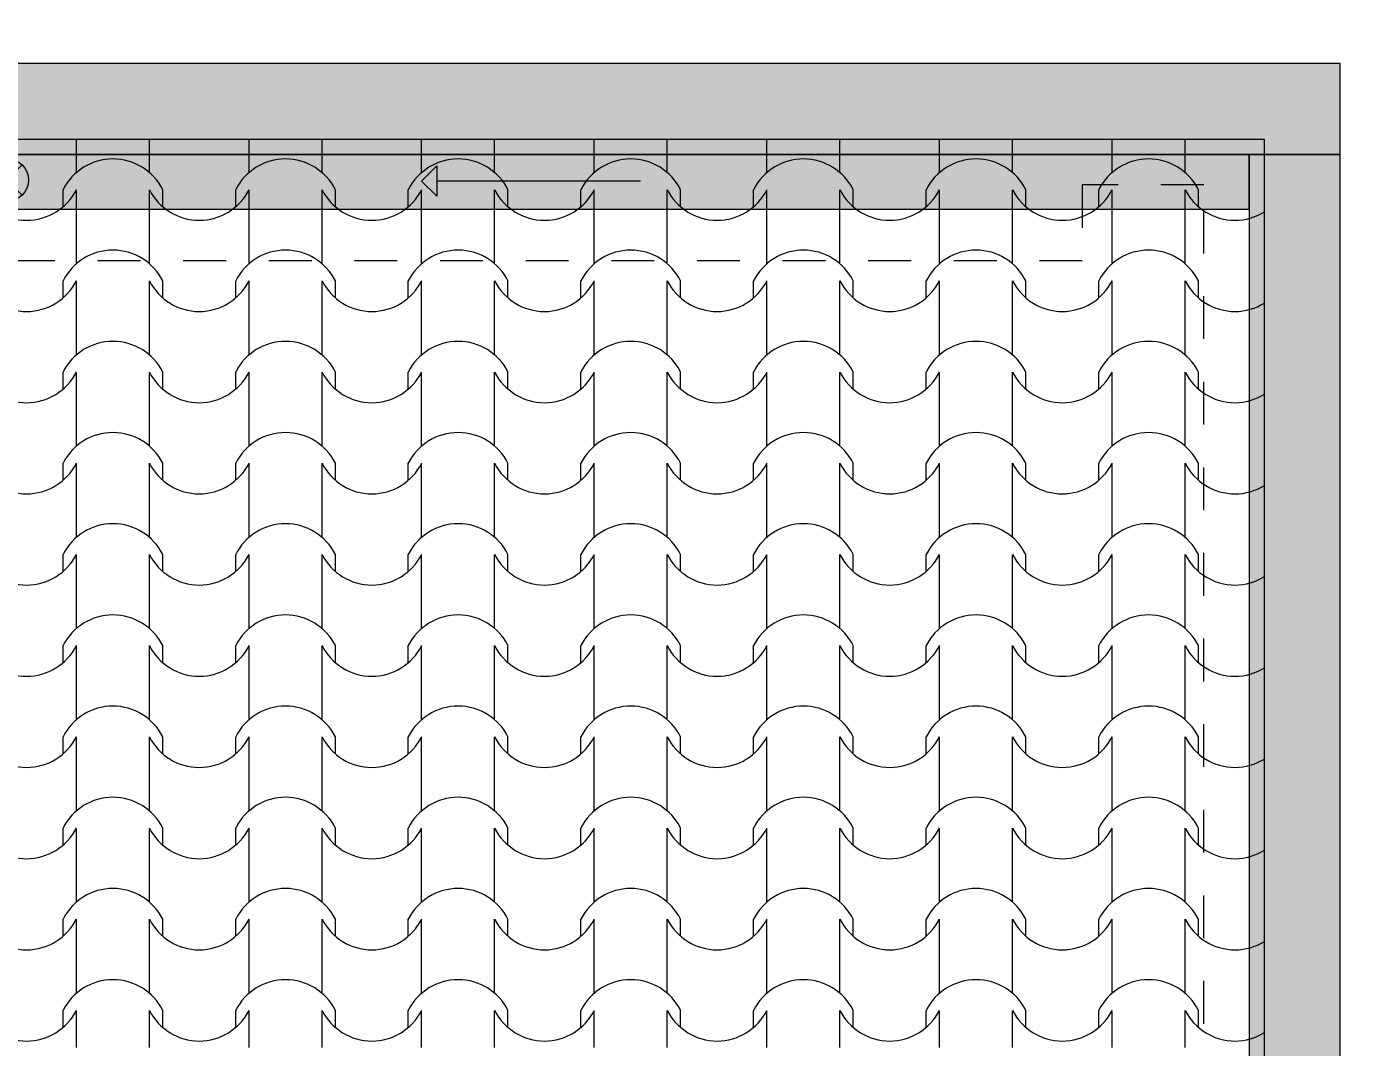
# Model space of a CAD drawing. Header units: feet. Extents: x 2791058 to 2855058, y -67651 to -26651.
# Drawn here: x 2831338 to 2835722, y -41152 to -37786 of the extents above; entities that cross this region are included whole.
import ezdxf

# ---------------------------------------------------------------- set-up
doc = ezdxf.new("R2010")
doc.units = ezdxf.units.FT
doc.header["$MEASUREMENT"] = 0
doc.linetypes.add('Dashed', pattern=[282.222223, 141.111112, -141.111112])
for name, color, linetype in [('Columns', 7, 'Continuous'), ('Dimensioning - General', 7, 'Continuous'), ('Exterior walls', 7, 'Continuous'), ('Shell - Roof', 7, 'Continuous')]:
    doc.layers.add(name, color=color, linetype=linetype)
for name, color, linetype, lineweight in [('Columns_Pen_No__1', 7, 'Continuous', 0), ('Dimensioning - General_Pen_No__1', 7, 'Continuous', 0), ('Exterior walls_Pen_No__1', 7, 'Continuous', 0), ('Model Unit - Zone_Pen_No__101', 252, 'Continuous', 0), ('Shell - Roof_Pen_No__1', 7, 'Continuous', 0), ('Shell - Roof_Pen_No__21', 7, 'Continuous', 0), ('Structural - Bearing_Pen_No__1', 7, 'Continuous', 0), ('Structural - Bearing_Pen_No__13', 54, 'Continuous', 0)]:
    doc.layers.add(name, color=color, linetype=linetype, lineweight=lineweight)
doc.layers.add('Exterior walls_Pen_No__85', color=7, linetype='Continuous', lineweight=0, true_color=0x80c2ff)
doc.layers.add('Structural - Bearing_Pen_No__82', color=7, linetype='Continuous', lineweight=0, true_color=0xaaaaaa)
doc.styles.add('GENERATED_STYLE_2', font='arial.ttf')
doc.dimstyles.new('GENERATED_STYLE__1', dxfattribs={"dimtxt": 250, "dimasz": 190, "dimexe": 0.18, "dimexo": 3, "dimgap": 0.09, "dimtad": 1, "dimlfac": 0.001, "dimzin": 0, "dimdsep": 46, "dimtxsty": 'GENERATED_STYLE_2', "dimblk": 'ARROWHEAD_2', "dimblk1": 'ARROWHEAD_2', "dimblk2": 'ARROWHEAD_2', "dimcen": 0.09, "dimclrd": 7, "dimclre": 7, "dimclrt": 7, "dimadec": 0, "dimazin": 0, "dimtfac": 1, "dimtdec": 4, "dimtmove": 0, "dimatfit": 3, "dimfxl": 1, "dimtolj": 1, "dimtzin": 0, "dimarcsym": 0})

# ---------------------------------------------------------------- blocks, each defined once
blk = doc.blocks.new('*X5', base_point=(2247653.8, -76425))
at = {"layer": 'Structural - Bearing_Pen_No__82', "color": 253, "linetype": 'Continuous', "lineweight": 0, "true_color": 0xaaaaaa}
for p, q in [((2831502.7, -38267.3), (2831502.7, -38158.5)), ((2831743.2, -38267.3), (2831743.2, -38158.5)), ((2832071.7, -38267.3), (2832071.7, -38158.5)), ((2832312.2, -38267.3), (2832312.2, -38158.5)), ((2832640.6, -38267.3), (2832640.6, -38158.5)), ((2832881.1, -38267.3), (2832881.1, -38158.5)), ((2833209.6, -38267.3), (2833209.6, -38158.5)), ((2833450.1, -38267.3), (2833450.1, -38158.5)), ((2833778.6, -38267.3), (2833778.6, -38158.5)), ((2834019, -38267.3), (2834019, -38158.5)), ((2834347.5, -38267.3), (2834347.5, -38158.5)), ((2834588, -38267.3), (2834588, -38158.5)), ((2834916.5, -38267.3), (2834916.5, -38158.5)), ((2835157, -38267.3), (2835157, -38158.5)), ((2831458.7, -38380.1), (2831458.7, -38324.1)), ((2831502.7, -38446), (2831502.7, -38324.1)), ((2831743.2, -38446), (2831743.2, -38324.1)), ((2831787.2, -38380.1), (2831787.2, -38324.1)), ((2832027.7, -38380.1), (2832027.7, -38324.1)), ((2832071.7, -38446), (2832071.7, -38324.1)), ((2832312.2, -38446), (2832312.2, -38324.1)), ((2832356.2, -38380.1), (2832356.2, -38324.1)), ((2832596.6, -38380.1), (2832596.6, -38324.1)), ((2832640.6, -38446), (2832640.6, -38324.1)), ((2832881.1, -38446), (2832881.1, -38324.1)), ((2832925.1, -38380.1), (2832925.1, -38324.1)), ((2833165.6, -38380.1), (2833165.6, -38324.1)), ((2833209.6, -38446), (2833209.6, -38324.1)), ((2833450.1, -38446), (2833450.1, -38324.1)), ((2833494.1, -38380.1), (2833494.1, -38324.1)), ((2833734.6, -38380.1), (2833734.6, -38324.1)), ((2833778.6, -38446), (2833778.6, -38324.1)), ((2834019, -38446), (2834019, -38324.1)), ((2834063, -38380.1), (2834063, -38324.1)), ((2834303.5, -38380.1), (2834303.5, -38324.1)), ((2834347.5, -38446), (2834347.5, -38324.1)), ((2834588, -38446), (2834588, -38324.1)), ((2834632, -38380.1), (2834632, -38324.1)), ((2834872.5, -38380.1), (2834872.5, -38324.1)), ((2834916.5, -38446), (2834916.5, -38324.1)), ((2835157, -38446), (2835157, -38324.1)), ((2835201, -38380.1), (2835201, -38324.1)), ((2831502.7, -38568), (2831502.7, -38446)), ((2831743.2, -38568), (2831743.2, -38446)), ((2832071.7, -38568), (2832071.7, -38446)), ((2832312.2, -38568), (2832312.2, -38446)), ((2832640.6, -38568), (2832640.6, -38446)), ((2832881.1, -38568), (2832881.1, -38446)), ((2833209.6, -38568), (2833209.6, -38446)), ((2833450.1, -38568), (2833450.1, -38446)), ((2833778.6, -38568), (2833778.6, -38446)), ((2834019, -38568), (2834019, -38446)), ((2834347.5, -38568), (2834347.5, -38446)), ((2834588, -38568), (2834588, -38446)), ((2834916.5, -38568), (2834916.5, -38446)), ((2835157, -38568), (2835157, -38446)), ((2831458.7, -38680.8), (2831458.7, -38624.7)), ((2831502.7, -38746.7), (2831502.7, -38624.7)), ((2831743.2, -38746.7), (2831743.2, -38624.7)), ((2831787.2, -38680.8), (2831787.2, -38624.7)), ((2832027.7, -38680.8), (2832027.7, -38624.7)), ((2832071.7, -38746.7), (2832071.7, -38624.7)), ((2832312.2, -38746.7), (2832312.2, -38624.7)), ((2832356.2, -38680.8), (2832356.2, -38624.7)), ((2832596.6, -38680.8), (2832596.6, -38624.7)), ((2832640.6, -38746.7), (2832640.6, -38624.7)), ((2832881.1, -38746.7), (2832881.1, -38624.7)), ((2832925.1, -38680.8), (2832925.1, -38624.7)), ((2833165.6, -38680.8), (2833165.6, -38624.7)), ((2833209.6, -38746.7), (2833209.6, -38624.7)), ((2833450.1, -38746.7), (2833450.1, -38624.7)), ((2833494.1, -38680.8), (2833494.1, -38624.7)), ((2833734.6, -38680.8), (2833734.6, -38624.7)), ((2833778.6, -38746.7), (2833778.6, -38624.7)), ((2834019, -38746.7), (2834019, -38624.7)), ((2834063, -38680.8), (2834063, -38624.7)), ((2834303.5, -38680.8), (2834303.5, -38624.7)), ((2834347.5, -38746.7), (2834347.5, -38624.7)), ((2834588, -38746.7), (2834588, -38624.7)), ((2834632, -38680.8), (2834632, -38624.7)), ((2834872.5, -38680.8), (2834872.5, -38624.7)), ((2834916.5, -38746.7), (2834916.5, -38624.7)), ((2835157, -38746.7), (2835157, -38624.7)), ((2835201, -38680.8), (2835201, -38624.7)), ((2831502.7, -38868.6), (2831502.7, -38746.7)), ((2831743.2, -38868.6), (2831743.2, -38746.7)), ((2832071.7, -38868.6), (2832071.7, -38746.7)), ((2832312.2, -38868.6), (2832312.2, -38746.7)), ((2832640.6, -38868.6), (2832640.6, -38746.7)), ((2832881.1, -38868.6), (2832881.1, -38746.7)), ((2833209.6, -38868.6), (2833209.6, -38746.7)), ((2833450.1, -38868.6), (2833450.1, -38746.7)), ((2833778.6, -38868.6), (2833778.6, -38746.7)), ((2834019, -38868.6), (2834019, -38746.7)), ((2834347.5, -38868.6), (2834347.5, -38746.7)), ((2834588, -38868.6), (2834588, -38746.7)), ((2834916.5, -38868.6), (2834916.5, -38746.7)), ((2835157, -38868.6), (2835157, -38746.7)), ((2831458.7, -38981.5), (2831458.7, -38925.4)), ((2831502.7, -39047.4), (2831502.7, -38925.4)), ((2831743.2, -39047.4), (2831743.2, -38925.4)), ((2831787.2, -38981.5), (2831787.2, -38925.4)), ((2832027.7, -38981.5), (2832027.7, -38925.4)), ((2832071.7, -39047.4), (2832071.7, -38925.4)), ((2832312.2, -39047.4), (2832312.2, -38925.4)), ((2832356.2, -38981.5), (2832356.2, -38925.4)), ((2832596.6, -38981.5), (2832596.6, -38925.4)), ((2832640.6, -39047.4), (2832640.6, -38925.4)), ((2832881.1, -39047.4), (2832881.1, -38925.4)), ((2832925.1, -38981.5), (2832925.1, -38925.4)), ((2833165.6, -38981.5), (2833165.6, -38925.4)), ((2833209.6, -39047.4), (2833209.6, -38925.4)), ((2833450.1, -39047.4), (2833450.1, -38925.4)), ((2833494.1, -38981.5), (2833494.1, -38925.4)), ((2833734.6, -38981.5), (2833734.6, -38925.4)), ((2833778.6, -39047.4), (2833778.6, -38925.4)), ((2834019, -39047.4), (2834019, -38925.4)), ((2834063, -38981.5), (2834063, -38925.4)), ((2834303.5, -38981.5), (2834303.5, -38925.4)), ((2834347.5, -39047.4), (2834347.5, -38925.4)), ((2834588, -39047.4), (2834588, -38925.4)), ((2834632, -38981.5), (2834632, -38925.4)), ((2834872.5, -38981.5), (2834872.5, -38925.4)), ((2834916.5, -39047.4), (2834916.5, -38925.4)), ((2835157, -39047.4), (2835157, -38925.4)), ((2835201, -38981.5), (2835201, -38925.4)), ((2831502.7, -39169.3), (2831502.7, -39047.4)), ((2831743.2, -39169.3), (2831743.2, -39047.4)), ((2832071.7, -39169.3), (2832071.7, -39047.4)), ((2832312.2, -39169.3), (2832312.2, -39047.4)), ((2832640.6, -39169.3), (2832640.6, -39047.4)), ((2832881.1, -39169.3), (2832881.1, -39047.4)), ((2833209.6, -39169.3), (2833209.6, -39047.4)), ((2833450.1, -39169.3), (2833450.1, -39047.4)), ((2833778.6, -39169.3), (2833778.6, -39047.4)), ((2834019, -39169.3), (2834019, -39047.4)), ((2834347.5, -39169.3), (2834347.5, -39047.4)), ((2834588, -39169.3), (2834588, -39047.4)), ((2834916.5, -39169.3), (2834916.5, -39047.4)), ((2835157, -39169.3), (2835157, -39047.4)), ((2831458.7, -39282.2), (2831458.7, -39226.1)), ((2831502.7, -39348), (2831502.7, -39226.1)), ((2831743.2, -39348), (2831743.2, -39226.1)), ((2831787.2, -39282.2), (2831787.2, -39226.1)), ((2832027.7, -39282.2), (2832027.7, -39226.1)), ((2832071.7, -39348), (2832071.7, -39226.1)), ((2832312.2, -39348), (2832312.2, -39226.1)), ((2832356.2, -39282.2), (2832356.2, -39226.1)), ((2832596.6, -39282.2), (2832596.6, -39226.1)), ((2832640.6, -39348), (2832640.6, -39226.1)), ((2832881.1, -39348), (2832881.1, -39226.1)), ((2832925.1, -39282.2), (2832925.1, -39226.1)), ((2833165.6, -39282.2), (2833165.6, -39226.1)), ((2833209.6, -39348), (2833209.6, -39226.1)), ((2833450.1, -39348), (2833450.1, -39226.1)), ((2833494.1, -39282.2), (2833494.1, -39226.1)), ((2833734.6, -39282.2), (2833734.6, -39226.1)), ((2833778.6, -39348), (2833778.6, -39226.1)), ((2834019, -39348), (2834019, -39226.1)), ((2834063, -39282.2), (2834063, -39226.1)), ((2834303.5, -39282.2), (2834303.5, -39226.1)), ((2834347.5, -39348), (2834347.5, -39226.1)), ((2834588, -39348), (2834588, -39226.1)), ((2834632, -39282.2), (2834632, -39226.1)), ((2834872.5, -39282.2), (2834872.5, -39226.1)), ((2834916.5, -39348), (2834916.5, -39226.1)), ((2835157, -39348), (2835157, -39226.1)), ((2835201, -39282.2), (2835201, -39226.1)), ((2831502.7, -39470), (2831502.7, -39348)), ((2831743.2, -39470), (2831743.2, -39348)), ((2832071.7, -39470), (2832071.7, -39348)), ((2832312.2, -39470), (2832312.2, -39348)), ((2832640.6, -39470), (2832640.6, -39348)), ((2832881.1, -39470), (2832881.1, -39348)), ((2833209.6, -39470), (2833209.6, -39348)), ((2833450.1, -39470), (2833450.1, -39348)), ((2833778.6, -39470), (2833778.6, -39348)), ((2834019, -39470), (2834019, -39348)), ((2834347.5, -39470), (2834347.5, -39348)), ((2834588, -39470), (2834588, -39348)), ((2834916.5, -39470), (2834916.5, -39348)), ((2835157, -39470), (2835157, -39348)), ((2831458.7, -39582.8), (2831458.7, -39526.8)), ((2831502.7, -39648.7), (2831502.7, -39526.8)), ((2831743.2, -39648.7), (2831743.2, -39526.8)), ((2831787.2, -39582.8), (2831787.2, -39526.8)), ((2832027.7, -39582.8), (2832027.7, -39526.8)), ((2832071.7, -39648.7), (2832071.7, -39526.8)), ((2832312.2, -39648.7), (2832312.2, -39526.8)), ((2832356.2, -39582.8), (2832356.2, -39526.8)), ((2832596.6, -39582.8), (2832596.6, -39526.8)), ((2832640.6, -39648.7), (2832640.6, -39526.8)), ((2832881.1, -39648.7), (2832881.1, -39526.8)), ((2832925.1, -39582.8), (2832925.1, -39526.8)), ((2833165.6, -39582.8), (2833165.6, -39526.8)), ((2833209.6, -39648.7), (2833209.6, -39526.8)), ((2833450.1, -39648.7), (2833450.1, -39526.8)), ((2833494.1, -39582.8), (2833494.1, -39526.8)), ((2833734.6, -39582.8), (2833734.6, -39526.8)), ((2833778.6, -39648.7), (2833778.6, -39526.8)), ((2834019, -39648.7), (2834019, -39526.8)), ((2834063, -39582.8), (2834063, -39526.8)), ((2834303.5, -39582.8), (2834303.5, -39526.8)), ((2834347.5, -39648.7), (2834347.5, -39526.8)), ((2834588, -39648.7), (2834588, -39526.8)), ((2834632, -39582.8), (2834632, -39526.8)), ((2834872.5, -39582.8), (2834872.5, -39526.8)), ((2834916.5, -39648.7), (2834916.5, -39526.8)), ((2835157, -39648.7), (2835157, -39526.8)), ((2835201, -39582.8), (2835201, -39526.8)), ((2831502.7, -39770.6), (2831502.7, -39648.7)), ((2831743.2, -39770.6), (2831743.2, -39648.7)), ((2832071.7, -39770.6), (2832071.7, -39648.7)), ((2832312.2, -39770.6), (2832312.2, -39648.7)), ((2832640.6, -39770.6), (2832640.6, -39648.7)), ((2832881.1, -39770.6), (2832881.1, -39648.7)), ((2833209.6, -39770.6), (2833209.6, -39648.7)), ((2833450.1, -39770.6), (2833450.1, -39648.7)), ((2833778.6, -39770.6), (2833778.6, -39648.7)), ((2834019, -39770.6), (2834019, -39648.7)), ((2834347.5, -39770.6), (2834347.5, -39648.7)), ((2834588, -39770.6), (2834588, -39648.7)), ((2834916.5, -39770.6), (2834916.5, -39648.7)), ((2835157, -39770.6), (2835157, -39648.7)), ((2831458.7, -39883.5), (2831458.7, -39827.4)), ((2831502.7, -39949.4), (2831502.7, -39827.4)), ((2831743.2, -39949.4), (2831743.2, -39827.4)), ((2831787.2, -39883.5), (2831787.2, -39827.4)), ((2832027.7, -39883.5), (2832027.7, -39827.4)), ((2832071.7, -39949.4), (2832071.7, -39827.4)), ((2832312.2, -39949.4), (2832312.2, -39827.4)), ((2832356.2, -39883.5), (2832356.2, -39827.4)), ((2832596.6, -39883.5), (2832596.6, -39827.4)), ((2832640.6, -39949.4), (2832640.6, -39827.4)), ((2832881.1, -39949.4), (2832881.1, -39827.4)), ((2832925.1, -39883.5), (2832925.1, -39827.4)), ((2833165.6, -39883.5), (2833165.6, -39827.4)), ((2833209.6, -39949.4), (2833209.6, -39827.4)), ((2833450.1, -39949.4), (2833450.1, -39827.4)), ((2833494.1, -39883.5), (2833494.1, -39827.4)), ((2833734.6, -39883.5), (2833734.6, -39827.4)), ((2833778.6, -39949.4), (2833778.6, -39827.4)), ((2834019, -39949.4), (2834019, -39827.4)), ((2834063, -39883.5), (2834063, -39827.4)), ((2834303.5, -39883.5), (2834303.5, -39827.4)), ((2834347.5, -39949.4), (2834347.5, -39827.4)), ((2834588, -39949.4), (2834588, -39827.4)), ((2834632, -39883.5), (2834632, -39827.4)), ((2834872.5, -39883.5), (2834872.5, -39827.4)), ((2834916.5, -39949.4), (2834916.5, -39827.4)), ((2835157, -39949.4), (2835157, -39827.4)), ((2835201, -39883.5), (2835201, -39827.4)), ((2831502.7, -40071.3), (2831502.7, -39949.4)), ((2831743.2, -40071.3), (2831743.2, -39949.4)), ((2832071.7, -40071.3), (2832071.7, -39949.4)), ((2832312.2, -40071.3), (2832312.2, -39949.4)), ((2832640.6, -40071.3), (2832640.6, -39949.4)), ((2832881.1, -40071.3), (2832881.1, -39949.4)), ((2833209.6, -40071.3), (2833209.6, -39949.4)), ((2833450.1, -40071.3), (2833450.1, -39949.4)), ((2833778.6, -40071.3), (2833778.6, -39949.4)), ((2834019, -40071.3), (2834019, -39949.4)), ((2834347.5, -40071.3), (2834347.5, -39949.4)), ((2834588, -40071.3), (2834588, -39949.4)), ((2834916.5, -40071.3), (2834916.5, -39949.4)), ((2835157, -40071.3), (2835157, -39949.4)), ((2831458.7, -40184.2), (2831458.7, -40128.1)), ((2831502.7, -40250), (2831502.7, -40128.1)), ((2831743.2, -40250), (2831743.2, -40128.1)), ((2831787.2, -40184.2), (2831787.2, -40128.1)), ((2832027.7, -40184.2), (2832027.7, -40128.1)), ((2832071.7, -40250), (2832071.7, -40128.1)), ((2832312.2, -40250), (2832312.2, -40128.1)), ((2832356.2, -40184.2), (2832356.2, -40128.1)), ((2832596.6, -40184.2), (2832596.6, -40128.1)), ((2832640.6, -40250), (2832640.6, -40128.1)), ((2832881.1, -40250), (2832881.1, -40128.1)), ((2832925.1, -40184.2), (2832925.1, -40128.1)), ((2833165.6, -40184.2), (2833165.6, -40128.1)), ((2833209.6, -40250), (2833209.6, -40128.1)), ((2833450.1, -40250), (2833450.1, -40128.1)), ((2833494.1, -40184.2), (2833494.1, -40128.1)), ((2833734.6, -40184.2), (2833734.6, -40128.1)), ((2833778.6, -40250), (2833778.6, -40128.1)), ((2834019, -40250), (2834019, -40128.1)), ((2834063, -40184.2), (2834063, -40128.1)), ((2834303.5, -40184.2), (2834303.5, -40128.1)), ((2834347.5, -40250), (2834347.5, -40128.1)), ((2834588, -40250), (2834588, -40128.1)), ((2834632, -40184.2), (2834632, -40128.1)), ((2834872.5, -40184.2), (2834872.5, -40128.1)), ((2834916.5, -40250), (2834916.5, -40128.1)), ((2835157, -40250), (2835157, -40128.1)), ((2835201, -40184.2), (2835201, -40128.1)), ((2831502.7, -40372), (2831502.7, -40250)), ((2831743.2, -40372), (2831743.2, -40250)), ((2832071.7, -40372), (2832071.7, -40250)), ((2832312.2, -40372), (2832312.2, -40250)), ((2832640.6, -40372), (2832640.6, -40250)), ((2832881.1, -40372), (2832881.1, -40250)), ((2833209.6, -40372), (2833209.6, -40250)), ((2833450.1, -40372), (2833450.1, -40250)), ((2833778.6, -40372), (2833778.6, -40250)), ((2834019, -40372), (2834019, -40250)), ((2834347.5, -40372), (2834347.5, -40250)), ((2834588, -40372), (2834588, -40250)), ((2834916.5, -40372), (2834916.5, -40250)), ((2835157, -40372), (2835157, -40250)), ((2831458.7, -40484.8), (2831458.7, -40428.8)), ((2831502.7, -40550.7), (2831502.7, -40428.8)), ((2831743.2, -40550.7), (2831743.2, -40428.8)), ((2831787.2, -40484.8), (2831787.2, -40428.8)), ((2832027.7, -40484.8), (2832027.7, -40428.8)), ((2832071.7, -40550.7), (2832071.7, -40428.8)), ((2832312.2, -40550.7), (2832312.2, -40428.8)), ((2832356.2, -40484.8), (2832356.2, -40428.8)), ((2832596.6, -40484.8), (2832596.6, -40428.8)), ((2832640.6, -40550.7), (2832640.6, -40428.8)), ((2832881.1, -40550.7), (2832881.1, -40428.8)), ((2832925.1, -40484.8), (2832925.1, -40428.8)), ((2833165.6, -40484.8), (2833165.6, -40428.8)), ((2833209.6, -40550.7), (2833209.6, -40428.8)), ((2833450.1, -40550.7), (2833450.1, -40428.8)), ((2833494.1, -40484.8), (2833494.1, -40428.8)), ((2833734.6, -40484.8), (2833734.6, -40428.8)), ((2833778.6, -40550.7), (2833778.6, -40428.8)), ((2834019, -40550.7), (2834019, -40428.8)), ((2834063, -40484.8), (2834063, -40428.8)), ((2834303.5, -40484.8), (2834303.5, -40428.8)), ((2834347.5, -40550.7), (2834347.5, -40428.8)), ((2834588, -40550.7), (2834588, -40428.8)), ((2834632, -40484.8), (2834632, -40428.8)), ((2834872.5, -40484.8), (2834872.5, -40428.8)), ((2834916.5, -40550.7), (2834916.5, -40428.8)), ((2835157, -40550.7), (2835157, -40428.8)), ((2835201, -40484.8), (2835201, -40428.8)), ((2831502.7, -40672.7), (2831502.7, -40550.7)), ((2831743.2, -40672.7), (2831743.2, -40550.7)), ((2832071.7, -40672.7), (2832071.7, -40550.7)), ((2832312.2, -40672.7), (2832312.2, -40550.7)), ((2832640.6, -40672.7), (2832640.6, -40550.7)), ((2832881.1, -40672.7), (2832881.1, -40550.7)), ((2833209.6, -40672.7), (2833209.6, -40550.7)), ((2833450.1, -40672.7), (2833450.1, -40550.7)), ((2833778.6, -40672.7), (2833778.6, -40550.7)), ((2834019, -40672.7), (2834019, -40550.7)), ((2834347.5, -40672.7), (2834347.5, -40550.7)), ((2834588, -40672.7), (2834588, -40550.7)), ((2834916.5, -40672.7), (2834916.5, -40550.7)), ((2835157, -40672.7), (2835157, -40550.7)), ((2831458.7, -40785.5), (2831458.7, -40729.5)), ((2831502.7, -40851.4), (2831502.7, -40729.5)), ((2831743.2, -40851.4), (2831743.2, -40729.5)), ((2831787.2, -40785.5), (2831787.2, -40729.5)), ((2832027.7, -40785.5), (2832027.7, -40729.5)), ((2832071.7, -40851.4), (2832071.7, -40729.5)), ((2832312.2, -40851.4), (2832312.2, -40729.5)), ((2832356.2, -40785.5), (2832356.2, -40729.5)), ((2832596.6, -40785.5), (2832596.6, -40729.5)), ((2832640.6, -40851.4), (2832640.6, -40729.5)), ((2832881.1, -40851.4), (2832881.1, -40729.5)), ((2832925.1, -40785.5), (2832925.1, -40729.5)), ((2833165.6, -40785.5), (2833165.6, -40729.5)), ((2833209.6, -40851.4), (2833209.6, -40729.5)), ((2833450.1, -40851.4), (2833450.1, -40729.5)), ((2833494.1, -40785.5), (2833494.1, -40729.5)), ((2833734.6, -40785.5), (2833734.6, -40729.5)), ((2833778.6, -40851.4), (2833778.6, -40729.5)), ((2834019, -40851.4), (2834019, -40729.5)), ((2834063, -40785.5), (2834063, -40729.5)), ((2834303.5, -40785.5), (2834303.5, -40729.5)), ((2834347.5, -40851.4), (2834347.5, -40729.5)), ((2834588, -40851.4), (2834588, -40729.5)), ((2834632, -40785.5), (2834632, -40729.5)), ((2834872.5, -40785.5), (2834872.5, -40729.5)), ((2834916.5, -40851.4), (2834916.5, -40729.5)), ((2835157, -40851.4), (2835157, -40729.5)), ((2835201, -40785.5), (2835201, -40729.5)), ((2831502.7, -40973.3), (2831502.7, -40851.4)), ((2831743.2, -40973.3), (2831743.2, -40851.4)), ((2832071.7, -40973.3), (2832071.7, -40851.4)), ((2832312.2, -40973.3), (2832312.2, -40851.4)), ((2832640.6, -40973.3), (2832640.6, -40851.4)), ((2832881.1, -40973.3), (2832881.1, -40851.4)), ((2833209.6, -40973.3), (2833209.6, -40851.4)), ((2833450.1, -40973.3), (2833450.1, -40851.4)), ((2833778.6, -40973.3), (2833778.6, -40851.4)), ((2834019, -40973.3), (2834019, -40851.4)), ((2834347.5, -40973.3), (2834347.5, -40851.4)), ((2834588, -40973.3), (2834588, -40851.4)), ((2834916.5, -40973.3), (2834916.5, -40851.4)), ((2835157, -40973.3), (2835157, -40851.4)), ((2831458.7, -41086.2), (2831458.7, -41030.1)), ((2831502.7, -41152.1), (2831502.7, -41030.1)), ((2831743.2, -41152.1), (2831743.2, -41030.1)), ((2831787.2, -41086.2), (2831787.2, -41030.1)), ((2832027.7, -41086.2), (2832027.7, -41030.1)), ((2832071.7, -41152.1), (2832071.7, -41030.1)), ((2832312.2, -41152.1), (2832312.2, -41030.1)), ((2832356.2, -41086.2), (2832356.2, -41030.1)), ((2832596.6, -41086.2), (2832596.6, -41030.1)), ((2832640.6, -41152.1), (2832640.6, -41030.1)), ((2832881.1, -41152.1), (2832881.1, -41030.1)), ((2832925.1, -41086.2), (2832925.1, -41030.1)), ((2833165.6, -41086.2), (2833165.6, -41030.1)), ((2833209.6, -41152.1), (2833209.6, -41030.1)), ((2833450.1, -41152.1), (2833450.1, -41030.1)), ((2833494.1, -41086.2), (2833494.1, -41030.1)), ((2833734.6, -41086.2), (2833734.6, -41030.1)), ((2833778.6, -41152.1), (2833778.6, -41030.1)), ((2834019, -41152.1), (2834019, -41030.1)), ((2834063, -41086.2), (2834063, -41030.1)), ((2834303.5, -41086.2), (2834303.5, -41030.1)), ((2834347.5, -41152.1), (2834347.5, -41030.1)), ((2834588, -41152.1), (2834588, -41030.1)), ((2834632, -41086.2), (2834632, -41030.1)), ((2834872.5, -41086.2), (2834872.5, -41030.1)), ((2834916.5, -41152.1), (2834916.5, -41030.1)), ((2835157, -41152.1), (2835157, -41030.1)), ((2835201, -41086.2), (2835201, -41030.1))]:
    blk.add_line(p, q, dxfattribs=at)
for centre, radius, start, end in [((2831623, -38406.7), 183.9, 26.7044, 153.2956), ((2832191.9, -38406.7), 183.9, 26.7044, 153.2956), ((2832760.9, -38406.7), 183.9, 26.7044, 153.2956), ((2833329.8, -38406.7), 183.9, 26.7044, 153.2956), ((2833898.8, -38406.7), 183.9, 26.7044, 153.2956), ((2834467.8, -38406.7), 183.9, 26.7044, 153.2956), ((2835036.7, -38406.7), 183.9, 26.7044, 153.2956), ((2831339, -38240.2), 184.9, 206.9885, 269.8295), ((2831337.9, -38240.2), 184.9, 270.1705, 333.0115), ((2831908, -38240.2), 184.9, 206.9885, 269.8295), ((2831906.9, -38240.2), 184.9, 270.1705, 333.0115), ((2832477, -38240.2), 184.9, 206.9885, 269.8295), ((2832475.9, -38240.2), 184.9, 270.1705, 333.0115), ((2833045.9, -38240.2), 184.9, 206.9885, 269.8295), ((2833044.8, -38240.2), 184.9, 270.1705, 333.0115), ((2833614.9, -38240.2), 184.9, 206.9885, 269.8295), ((2833613.8, -38240.2), 184.9, 270.1705, 333.0115), ((2834183.8, -38240.2), 184.9, 206.9885, 269.8295), ((2834182.7, -38240.2), 184.9, 270.1705, 333.0115), ((2834752.8, -38240.2), 184.9, 206.9885, 269.8295), ((2834751.7, -38240.2), 184.9, 270.1705, 333.0115), ((2835321.8, -38240.2), 184.9, 206.9885, 269.8295), ((2835320.7, -38240.2), 184.9, 270.1705, 301.8256), ((2831623, -38707.4), 183.9, 26.7044, 153.2956), ((2832191.9, -38707.4), 183.9, 26.7044, 153.2956), ((2832760.9, -38707.4), 183.9, 26.7044, 153.2956), ((2833329.8, -38707.4), 183.9, 26.7044, 153.2956), ((2833898.8, -38707.4), 183.9, 26.7044, 153.2956), ((2834467.8, -38707.4), 183.9, 26.7044, 153.2956), ((2835036.7, -38707.4), 183.9, 26.7044, 153.2956), ((2831339, -38540.8), 184.9, 206.9885, 269.8295), ((2831337.9, -38540.8), 184.9, 270.1705, 333.0115), ((2831908, -38540.8), 184.9, 206.9885, 269.8295), ((2831906.9, -38540.8), 184.9, 270.1705, 333.0115), ((2832477, -38540.8), 184.9, 206.9885, 269.8295), ((2832475.9, -38540.8), 184.9, 270.1705, 333.0115), ((2833045.9, -38540.8), 184.9, 206.9885, 269.8295), ((2833044.8, -38540.8), 184.9, 270.1705, 333.0115), ((2833614.9, -38540.8), 184.9, 206.9885, 269.8295), ((2833613.8, -38540.8), 184.9, 270.1705, 333.0115), ((2834183.8, -38540.8), 184.9, 206.9885, 269.8295), ((2834182.7, -38540.8), 184.9, 270.1705, 333.0115), ((2834752.8, -38540.8), 184.9, 206.9885, 269.8295), ((2834751.7, -38540.8), 184.9, 270.1705, 333.0115), ((2835321.8, -38540.8), 184.9, 206.9885, 269.8295), ((2835320.7, -38540.8), 184.9, 270.1705, 301.8256), ((2831623, -39008), 183.9, 26.7044, 153.2956), ((2832191.9, -39008), 183.9, 26.7044, 153.2956), ((2832760.9, -39008), 183.9, 26.7044, 153.2956), ((2833329.8, -39008), 183.9, 26.7044, 153.2956), ((2833898.8, -39008), 183.9, 26.7044, 153.2956), ((2834467.8, -39008), 183.9, 26.7044, 153.2956), ((2835036.7, -39008), 183.9, 26.7044, 153.2956), ((2831339, -38841.5), 184.9, 206.9885, 269.8295), ((2831337.9, -38841.5), 184.9, 270.1705, 333.0115), ((2831908, -38841.5), 184.9, 206.9885, 269.8295), ((2831906.9, -38841.5), 184.9, 270.1705, 333.0115), ((2832477, -38841.5), 184.9, 206.9885, 269.8295), ((2832475.9, -38841.5), 184.9, 270.1705, 333.0115), ((2833045.9, -38841.5), 184.9, 206.9885, 269.8295), ((2833044.8, -38841.5), 184.9, 270.1705, 333.0115), ((2833614.9, -38841.5), 184.9, 206.9885, 269.8295), ((2833613.8, -38841.5), 184.9, 270.1705, 333.0115), ((2834183.8, -38841.5), 184.9, 206.9885, 269.8295), ((2834182.7, -38841.5), 184.9, 270.1705, 333.0115), ((2834752.8, -38841.5), 184.9, 206.9885, 269.8295), ((2834751.7, -38841.5), 184.9, 270.1705, 333.0115), ((2835321.8, -38841.5), 184.9, 206.9885, 269.8295), ((2835320.7, -38841.5), 184.9, 270.1705, 301.8256), ((2831623, -39308.7), 183.9, 26.7044, 153.2956), ((2832191.9, -39308.7), 183.9, 26.7044, 153.2956), ((2832760.9, -39308.7), 183.9, 26.7044, 153.2956), ((2833329.8, -39308.7), 183.9, 26.7044, 153.2956), ((2833898.8, -39308.7), 183.9, 26.7044, 153.2956), ((2834467.8, -39308.7), 183.9, 26.7044, 153.2956), ((2835036.7, -39308.7), 183.9, 26.7044, 153.2956), ((2831339, -39142.2), 184.9, 206.9885, 269.8295), ((2831337.9, -39142.2), 184.9, 270.1705, 333.0115), ((2831908, -39142.2), 184.9, 206.9885, 269.8295), ((2831906.9, -39142.2), 184.9, 270.1705, 333.0115), ((2832477, -39142.2), 184.9, 206.9885, 269.8295), ((2832475.9, -39142.2), 184.9, 270.1705, 333.0115), ((2833045.9, -39142.2), 184.9, 206.9885, 269.8295), ((2833044.8, -39142.2), 184.9, 270.1705, 333.0115), ((2833614.9, -39142.2), 184.9, 206.9885, 269.8295), ((2833613.8, -39142.2), 184.9, 270.1705, 333.0115), ((2834183.8, -39142.2), 184.9, 206.9885, 269.8295), ((2834182.7, -39142.2), 184.9, 270.1705, 333.0115), ((2834752.8, -39142.2), 184.9, 206.9885, 269.8295), ((2834751.7, -39142.2), 184.9, 270.1705, 333.0115), ((2835321.8, -39142.2), 184.9, 206.9885, 269.8295), ((2835320.7, -39142.2), 184.9, 270.1705, 301.8256), ((2831623, -39609.4), 183.9, 26.7044, 153.2956), ((2832191.9, -39609.4), 183.9, 26.7044, 153.2956), ((2832760.9, -39609.4), 183.9, 26.7044, 153.2956), ((2833329.8, -39609.4), 183.9, 26.7044, 153.2956), ((2833898.8, -39609.4), 183.9, 26.7044, 153.2956), ((2834467.8, -39609.4), 183.9, 26.7044, 153.2956), ((2835036.7, -39609.4), 183.9, 26.7044, 153.2956), ((2831339, -39442.8), 184.9, 206.9885, 269.8295), ((2831337.9, -39442.8), 184.9, 270.1705, 333.0115), ((2831908, -39442.8), 184.9, 206.9885, 269.8295), ((2831906.9, -39442.8), 184.9, 270.1705, 333.0115), ((2832477, -39442.8), 184.9, 206.9885, 269.8295), ((2832475.9, -39442.8), 184.9, 270.1705, 333.0115), ((2833045.9, -39442.8), 184.9, 206.9885, 269.8295), ((2833044.8, -39442.8), 184.9, 270.1705, 333.0115), ((2833614.9, -39442.8), 184.9, 206.9885, 269.8295), ((2833613.8, -39442.8), 184.9, 270.1705, 333.0115), ((2834183.8, -39442.8), 184.9, 206.9885, 269.8295), ((2834182.7, -39442.8), 184.9, 270.1705, 333.0115), ((2834752.8, -39442.8), 184.9, 206.9885, 269.8295), ((2834751.7, -39442.8), 184.9, 270.1705, 333.0115), ((2835321.8, -39442.8), 184.9, 206.9885, 269.8295), ((2835320.7, -39442.8), 184.9, 270.1705, 301.8256), ((2831623, -39910.1), 183.9, 26.7044, 153.2956), ((2832191.9, -39910.1), 183.9, 26.7044, 153.2956), ((2832760.9, -39910.1), 183.9, 26.7044, 153.2956), ((2833329.8, -39910.1), 183.9, 26.7044, 153.2956), ((2833898.8, -39910.1), 183.9, 26.7044, 153.2956), ((2834467.8, -39910.1), 183.9, 26.7044, 153.2956), ((2835036.7, -39910.1), 183.9, 26.7044, 153.2956), ((2831339, -39743.5), 184.9, 206.9885, 269.8295), ((2831337.9, -39743.5), 184.9, 270.1705, 333.0115), ((2831908, -39743.5), 184.9, 206.9885, 269.8295), ((2831906.9, -39743.5), 184.9, 270.1705, 333.0115), ((2832477, -39743.5), 184.9, 206.9885, 269.8295), ((2832475.9, -39743.5), 184.9, 270.1705, 333.0115), ((2833045.9, -39743.5), 184.9, 206.9885, 269.8295), ((2833044.8, -39743.5), 184.9, 270.1705, 333.0115), ((2833614.9, -39743.5), 184.9, 206.9885, 269.8295), ((2833613.8, -39743.5), 184.9, 270.1705, 333.0115), ((2834183.8, -39743.5), 184.9, 206.9885, 269.8295), ((2834182.7, -39743.5), 184.9, 270.1705, 333.0115), ((2834752.8, -39743.5), 184.9, 206.9885, 269.8295), ((2834751.7, -39743.5), 184.9, 270.1705, 333.0115), ((2835321.8, -39743.5), 184.9, 206.9885, 269.8295), ((2835320.7, -39743.5), 184.9, 270.1705, 301.8256), ((2831623, -40210.7), 183.9, 26.7044, 153.2956), ((2832191.9, -40210.7), 183.9, 26.7044, 153.2956), ((2832760.9, -40210.7), 183.9, 26.7044, 153.2956), ((2833329.8, -40210.7), 183.9, 26.7044, 153.2956), ((2833898.8, -40210.7), 183.9, 26.7044, 153.2956), ((2834467.8, -40210.7), 183.9, 26.7044, 153.2956), ((2835036.7, -40210.7), 183.9, 26.7044, 153.2956), ((2831339, -40044.2), 184.9, 206.9885, 269.8295), ((2831337.9, -40044.2), 184.9, 270.1705, 333.0115), ((2831908, -40044.2), 184.9, 206.9885, 269.8295), ((2831906.9, -40044.2), 184.9, 270.1705, 333.0115), ((2832477, -40044.2), 184.9, 206.9885, 269.8295), ((2832475.9, -40044.2), 184.9, 270.1705, 333.0115), ((2833045.9, -40044.2), 184.9, 206.9885, 269.8295), ((2833044.8, -40044.2), 184.9, 270.1705, 333.0115), ((2833614.9, -40044.2), 184.9, 206.9885, 269.8295), ((2833613.8, -40044.2), 184.9, 270.1705, 333.0115), ((2834183.8, -40044.2), 184.9, 206.9885, 269.8295), ((2834182.7, -40044.2), 184.9, 270.1705, 333.0115), ((2834752.8, -40044.2), 184.9, 206.9885, 269.8295), ((2834751.7, -40044.2), 184.9, 270.1705, 333.0115), ((2835321.8, -40044.2), 184.9, 206.9885, 269.8295), ((2835320.7, -40044.2), 184.9, 270.1705, 301.8256), ((2831623, -40511.4), 183.9, 26.7044, 153.2956), ((2832191.9, -40511.4), 183.9, 26.7044, 153.2956), ((2832760.9, -40511.4), 183.9, 26.7044, 153.2956), ((2833329.8, -40511.4), 183.9, 26.7044, 153.2956), ((2833898.8, -40511.4), 183.9, 26.7044, 153.2956), ((2834467.8, -40511.4), 183.9, 26.7044, 153.2956), ((2835036.7, -40511.4), 183.9, 26.7044, 153.2956), ((2831339, -40344.9), 184.9, 206.9885, 269.8295), ((2831337.9, -40344.9), 184.9, 270.1705, 333.0115), ((2831908, -40344.9), 184.9, 206.9885, 269.8295), ((2831906.9, -40344.9), 184.9, 270.1705, 333.0115), ((2832477, -40344.9), 184.9, 206.9885, 269.8295), ((2832475.9, -40344.9), 184.9, 270.1705, 333.0115), ((2833045.9, -40344.9), 184.9, 206.9885, 269.8295), ((2833044.8, -40344.9), 184.9, 270.1705, 333.0115), ((2833614.9, -40344.9), 184.9, 206.9885, 269.8295), ((2833613.8, -40344.9), 184.9, 270.1705, 333.0115), ((2834183.8, -40344.9), 184.9, 206.9885, 269.8295), ((2834182.7, -40344.9), 184.9, 270.1705, 333.0115), ((2834752.8, -40344.9), 184.9, 206.9885, 269.8295), ((2834751.7, -40344.9), 184.9, 270.1705, 333.0115), ((2835321.8, -40344.9), 184.9, 206.9885, 269.8295), ((2835320.7, -40344.9), 184.9, 270.1705, 301.8256), ((2831623, -40812.1), 183.9, 26.7044, 153.2956), ((2832191.9, -40812.1), 183.9, 26.7044, 153.2956), ((2832760.9, -40812.1), 183.9, 26.7044, 153.2956), ((2833329.8, -40812.1), 183.9, 26.7044, 153.2956), ((2833898.8, -40812.1), 183.9, 26.7044, 153.2956), ((2834467.8, -40812.1), 183.9, 26.7044, 153.2956), ((2835036.7, -40812.1), 183.9, 26.7044, 153.2956), ((2831339, -40645.5), 184.9, 206.9885, 269.8295), ((2831337.9, -40645.5), 184.9, 270.1705, 333.0115), ((2831908, -40645.5), 184.9, 206.9885, 269.8295), ((2831906.9, -40645.5), 184.9, 270.1705, 333.0115), ((2832477, -40645.5), 184.9, 206.9885, 269.8295), ((2832475.9, -40645.5), 184.9, 270.1705, 333.0115), ((2833045.9, -40645.5), 184.9, 206.9885, 269.8295), ((2833044.8, -40645.5), 184.9, 270.1705, 333.0115), ((2833614.9, -40645.5), 184.9, 206.9885, 269.8295), ((2833613.8, -40645.5), 184.9, 270.1705, 333.0115), ((2834183.8, -40645.5), 184.9, 206.9885, 269.8295), ((2834182.7, -40645.5), 184.9, 270.1705, 333.0115), ((2834752.8, -40645.5), 184.9, 206.9885, 269.8295), ((2834751.7, -40645.5), 184.9, 270.1705, 333.0115), ((2835321.8, -40645.5), 184.9, 206.9885, 269.8295), ((2835320.7, -40645.5), 184.9, 270.1705, 301.8256), ((2831623, -41112.7), 183.9, 26.7044, 153.2956), ((2832191.9, -41112.7), 183.9, 26.7044, 153.2956), ((2832760.9, -41112.7), 183.9, 26.7044, 153.2956), ((2833329.8, -41112.7), 183.9, 26.7044, 153.2956), ((2833898.8, -41112.7), 183.9, 26.7044, 153.2956), ((2834467.8, -41112.7), 183.9, 26.7044, 153.2956), ((2835036.7, -41112.7), 183.9, 26.7044, 153.2956), ((2831339, -40946.2), 184.9, 206.9885, 269.8295), ((2831337.9, -40946.2), 184.9, 270.1705, 333.0115), ((2831908, -40946.2), 184.9, 206.9885, 269.8295), ((2831906.9, -40946.2), 184.9, 270.1705, 333.0115), ((2832477, -40946.2), 184.9, 206.9885, 269.8295), ((2832475.9, -40946.2), 184.9, 270.1705, 333.0115), ((2833045.9, -40946.2), 184.9, 206.9885, 269.8295), ((2833044.8, -40946.2), 184.9, 270.1705, 333.0115), ((2833614.9, -40946.2), 184.9, 206.9885, 269.8295), ((2833613.8, -40946.2), 184.9, 270.1705, 333.0115), ((2834183.8, -40946.2), 184.9, 206.9885, 269.8295), ((2834182.7, -40946.2), 184.9, 270.1705, 333.0115), ((2834752.8, -40946.2), 184.9, 206.9885, 269.8295), ((2834751.7, -40946.2), 184.9, 270.1705, 333.0115), ((2835321.8, -40946.2), 184.9, 206.9885, 269.8295), ((2835320.7, -40946.2), 184.9, 270.1705, 301.8256)]:
    blk.add_arc(centre, radius, start, end, dxfattribs=at)
blk = doc.blocks.new('Fill_3', base_point=(2247653.8, -74225))
at = {"layer": 'Structural - Bearing_Pen_No__1', "color": 7, "linetype": 'Continuous', "lineweight": 0}
for p, q in [((2835418.2, -38158.5), (2819418.2, -38158.5)), ((2835418.2, -43783.5), (2835418.2, -38158.5))]:
    blk.add_line(p, q, dxfattribs=at)
at = {"layer": 'Structural - Bearing_Pen_No__82', "color": 253, "linetype": 'Continuous', "lineweight": 0, "true_color": 0xaaaaaa}
blk.add_blockref('*X5', (2247653.8, -76425), dxfattribs=at)
blk = doc.blocks.new('Wall_4', base_point=(2819468.2, -38208.5))
at = {"layer": 'Exterior walls_Pen_No__85', "linetype": 'Continuous', "lineweight": 0, "true_color": 0x80c2ff}
for points in [[(2831204.8, -38208.5), (2831204.8, -38292.1), (2831214.2, -38257.1), (2831239.8, -38231.5), (2831274.8, -38222.1), (2831309.8, -38231.5), (2831335.4, -38257.1), (2831344.8, -38292.1), (2831344.8, -38208.5)], [(2835368.2, -38388.5), (2835368.2, -38208.5), (2831344.8, -38208.5), (2831344.8, -38388.5)], [(2831204.8, -38388.5), (2831344.8, -38388.5), (2831344.8, -38292.1), (2831335.4, -38327.1), (2831309.8, -38352.7), (2831274.8, -38362.1), (2831239.8, -38352.7), (2831214.2, -38327.1), (2831204.8, -38292.1)]]:
    blk.add_hatch(color=151, dxfattribs=at).paths.add_polyline_path(points)
at = {"layer": 'Exterior walls_Pen_No__1', "color": 7, "linetype": 'Continuous', "lineweight": 0, "flags": 128}
for points in [[(2835368.2, -38208.5), (2819468.2, -38208.5)], [(2835368.2, -38388.5), (2835368.2, -38208.5)], [(2819468.2, -38388.5), (2835368.2, -38388.5)]]:
    blk.add_lwpolyline(points, dxfattribs=at)
blk = doc.blocks.new('Column_9', base_point=(2831274.8, -38292.1))
at = {"layer": 'Columns', "linetype": 'Continuous', "lineweight": 0, "true_color": 0x000000}
blk.add_hatch(color=18, dxfattribs=at).paths.add_polyline_path([(2831274.8, -38362.1, 0.414214), (2831344.8, -38292.1, 0.414214), (2831274.8, -38222.1, 0.414214), (2831204.8, -38292.1, 0.414214)])
at = {"layer": 'Columns_Pen_No__1', "color": 7, "linetype": 'Continuous', "lineweight": 0}
for p, q in [((2831225.3, -38341.6), (2831324.3, -38242.6)), ((2831324.3, -38341.6), (2831225.3, -38242.6))]:
    blk.add_line(p, q, dxfattribs=at)
blk.add_circle((2831274.8, -38292.1), 70, dxfattribs=at)
blk = doc.blocks.new('Line_10', base_point=(2833362.3, -38295.6))
at = {"layer": 'Shell - Roof', "linetype": 'Continuous', "lineweight": 0, "true_color": 0x000000}
blk.add_hatch(color=18, dxfattribs=at).paths.add_polyline_path([(2832640.4, -38295.6), (2832690.4, -38345.6), (2832690.4, -38245.6)])
at = {"layer": 'Shell - Roof_Pen_No__1', "color": 7, "linetype": 'Continuous', "lineweight": 0}
for p, q in [((2832640.4, -38295.6), (2832690.4, -38245.6)), ((2832690.4, -38245.6), (2832690.4, -38345.6)), ((2832640.4, -38295.6), (2832690.4, -38345.6))]:
    blk.add_line(p, q, dxfattribs=at)
at = {"layer": 'Shell - Roof_Pen_No__21', "color": 7, "linetype": 'Continuous', "lineweight": 0}
blk.add_line((2833362.3, -38295.6), (2832690.4, -38295.6), dxfattribs=at)
blk = doc.blocks.new('*D151', base_point=(2247653.8, -76425))
at = {"layer": 'Dimensioning - General_Pen_No__1', "color": 7, "linetype": 'Continuous', "lineweight": 0, "transparency": 16777216}
for p, q in [((2837805.8, -37908.5), (2837805.8, -37786.3)), ((2837930.8, -37980.7), (2837680.8, -37836.4)), ((2837993.3, -37908.5), (2837618.3, -37908.5)), ((2837805.8, -38208.5), (2837805.8, -37908.5)), ((2837680.8, -38136.4), (2837930.8, -38280.7)), ((2837993.3, -38208.5), (2837618.3, -38208.5)), ((2837805.8, -49558.5), (2837805.8, -38208.5))]:
    blk.add_line(p, q, dxfattribs=at)
blk = doc.blocks.new('ARROWHEAD_2')
at = {"color": 0, "linetype": 'Continuous', "lineweight": 0}
for p, q in [((-0.378, -0.655), (0.378, 0.655)), ((0, 0), (-1, 0))]:
    blk.add_line(p, q, dxfattribs=at)

msp = doc.modelspace()

# ---------------------------------------------------------------- hatches: boundary and pattern name
at = {"layer": 'Structural - Bearing_Pen_No__13', "linetype": 'Continuous', "lineweight": 0}
for points in [[(2819168.173, -37908.549), (2819168.173, -38208.549), (2835668.173, -38208.549), (2835668.173, -37908.549)], [(2835668.173, -38208.549), (2835368.173, -38208.549), (2835368.173, -43783.549), (2835668.173, -43783.549)]]:
    msp.add_hatch(color=54, dxfattribs=at).paths.add_polyline_path(points)

# ---------------------------------------------------------------- linework, layer by layer
at = {"layer": 'Model Unit - Zone_Pen_No__101', "color": 252, "linetype": 'Dashed', "lineweight": 0}
for p, q in [((2835218.173, -38308.549), (2834818.173, -38308.549)), ((2834818.173, -38308.549), (2834818.173, -38558.549)), ((2835218.173, -49258.549), (2835218.173, -38308.549)), ((2834818.173, -38558.549), (2831218.173, -38558.549))]:
    msp.add_line(p, q, dxfattribs=at)
at = {"layer": 'Structural - Bearing_Pen_No__1', "color": 7, "linetype": 'Continuous', "lineweight": 0, "flags": 128}
for points in [[(2819168.173, -37908.549), (2819168.173, -38208.549), (2835668.173, -38208.549), (2835668.173, -37908.549)], [(2835668.173, -38208.549), (2835368.173, -38208.549), (2835368.173, -43783.549), (2835668.173, -43783.549)]]:
    msp.add_lwpolyline(points, close=True, dxfattribs=at)

# ---------------------------------------------------------------- block references
at = {"layer": 'Columns', "color": 7, "lineweight": 0}
msp.add_blockref('Column_9', (2831274.778, -38292.112), dxfattribs=at)
at = {"layer": 'Exterior walls', "color": 7, "lineweight": 0}
msp.add_blockref('Wall_4', (2819468.173, -38208.549), dxfattribs=at)
at = {"layer": 'Shell - Roof', "color": 7, "linetype": 'Continuous', "lineweight": 0}
msp.add_blockref('Line_10', (2833362.347, -38295.591), dxfattribs=at)
at = {"layer": 'Structural - Bearing_Pen_No__82', "color": 253, "linetype": 'Continuous', "lineweight": 0, "true_color": 0xaaaaaa}
msp.add_blockref('Fill_3', (2247653.822, -74224.967), dxfattribs=at)

# ---------------------------------------------------------------- dimensions: what is measured, and where the dimension line sits
at = {"layer": 'Dimensioning - General', "color": 7, "linetype": 'Continuous', "lineweight": 0}
dim = msp.add_linear_dim(base=(2837805.79, -37908.549), p1=(2835368.173, -38208.549), p2=(2835668.173, -37908.549), angle=90, dimstyle='GENERATED_STYLE__1', dxfattribs=at)
dim.commit()
dim.dimension.update_dxf_attribs({"geometry": '*D151', "text_midpoint": (2837630.79, -38469.641), "dimtype": 160, "text_rotation": 90})

doc.saveas('drawing.dxf')
